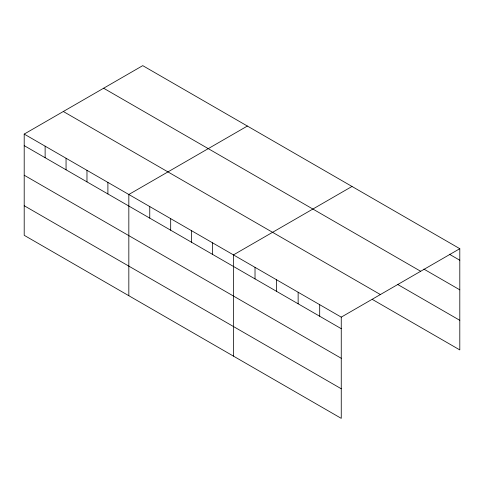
<?xml version="1.0" encoding="UTF-8"?>
<svg xmlns="http://www.w3.org/2000/svg" width="484" height="484" viewBox="0 0 484 484"><rect width="100%" height="100%" fill="white"/><g stroke="black" fill="none" stroke-linecap="round" stroke-linejoin="round"><path stroke-width="0.73" d="M459.8 248.691L341.256 317.135L341.256 418.358L24.2 235.309L24.2 134.086L142.744 65.642L459.8 248.691L459.8 349.914L372.256 299.372M247.372 126.052L128.829 194.489L128.829 295.712M352.001 186.455L233.457 254.899L233.457 356.121M449.346 254.215L459.8 260.247M423.869 269.092L459.8 289.837M103.624 88.227L420.681 271.282M397.733 284.495L459.8 320.323M63.319 111.495L380.376 294.55M24.2 134.086L341.256 317.135M24.2 145.636L341.256 328.69M24.2 175.226L341.256 358.281M24.2 205.718L341.256 388.767M319.694 304.684L319.694 316.24M298.138 292.239L298.138 303.795M276.576 279.794L276.576 291.344M255.02 267.343L255.02 278.899M212.53 242.817L212.53 254.372M191.603 230.735L191.603 242.29M170.683 218.653L170.683 230.209M149.756 206.571L149.756 218.127M107.902 182.407L107.902 193.963M86.975 170.326L86.975 181.881M66.054 158.244L66.054 169.799M45.127 146.162L45.127 157.717"/></g></svg>
